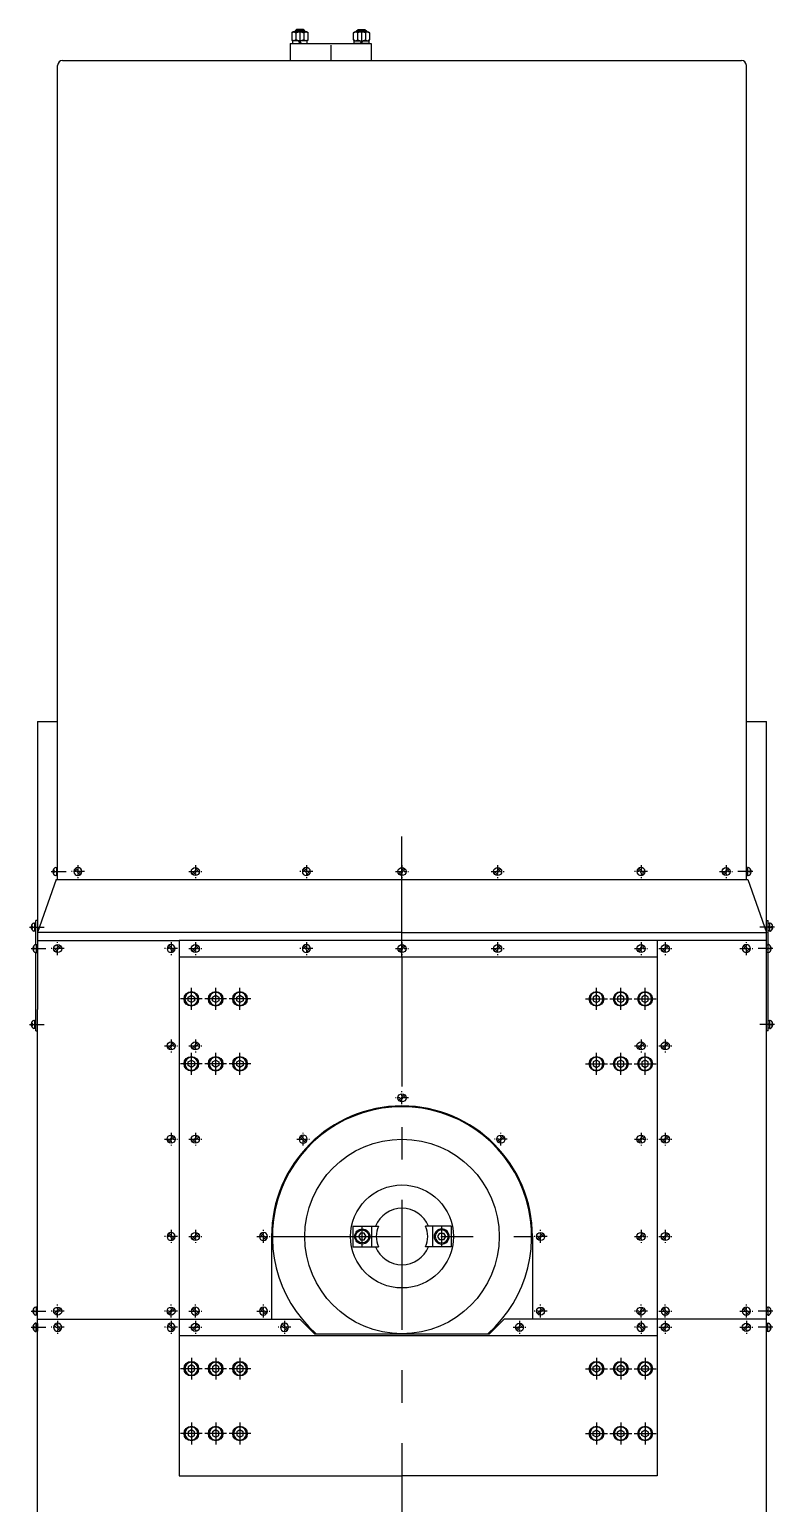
# Model space of a CAD drawing. Extents: x 387 to 958, y 84 to 319.
# Drawn here: x 854.4 to 900.3, y 164.5 to 255.4 of the extents above; entities that cross this region are included whole.
import ezdxf

# ---------------------------------------------------------------- set-up
doc = ezdxf.new("R2010")
doc.units = 0
doc.header["$PDMODE"] = 1
doc.linetypes.add('AXIS-MY', pattern=[15, 8, -2.5, 2, -2.5])
doc.layers.get('0').update_dxf_attribs({"linetype": 'CONTINUOUS'})
for name, color, linetype in [('AXIS', 1, 'AXIS-MY'), ('DIM', 4, 'CONTINUOUS'), ('DWG', 7, 'CONTINUOUS'), ('HATCH', 132, 'CONTINUOUS'), ('REFLINE', 9, 'CONTINUOUS')]:
    doc.layers.add(name, color=color, linetype=linetype)

# ---------------------------------------------------------------- blocks, each defined once
blk = doc.blocks.new('473D6V')
at = {"layer": 'AXIS'}
for p, q in [((-8, 0), (8, 0)), ((0, 8), (0, -8))]:
    blk.add_line(p, q, dxfattribs=at)
at = {"layer": 'DWG'}
for p, q in [((2.8, 4.1), (-4.1, -2.8)), ((4.1, 2.8), (-2.8, -4.1))]:
    blk.add_line(p, q, dxfattribs=at)
blk.add_circle((0, 0), 5, dxfattribs=at)
blk = doc.blocks.new('D3A5')
for p, q in [((1.6, 4.7), (0, 4.7)), ((0, 4.7), (0, -4.7)), ((0, 0), (1.6, 0.6)), ((1.6, 0), (0, -0.6)), ((1.6, -4.7), (1.6, 4.7)), ((0, -4.7), (1.6, -4.7))]:
    blk.add_line(p, q)
blk = doc.blocks.new('737265')
at = {"layer": 'HATCH'}
for p, q in [((167.8, -176.6), (167.8, -203.6)), ((197.8, -176.6), (197.8, -203.6)), ((227.8, -176.6), (227.8, -203.6)), ((154.3, -190.1), (181.3, -190.1)), ((163.8, -187.8), (167.8, -185.5)), ((163.8, -192.4), (163.8, -187.8)), ((167.8, -194.7), (163.8, -192.4)), ((167.8, -185.5), (171.7, -187.8)), ((171.7, -192.4), (167.8, -194.7)), ((171.7, -187.8), (171.7, -192.4)), ((184.3, -190.1), (211.3, -190.1)), ((193.8, -187.8), (197.8, -185.5)), ((193.8, -192.4), (193.8, -187.8)), ((197.8, -194.7), (193.8, -192.4)), ((197.8, -185.5), (201.7, -187.8)), ((201.7, -192.4), (197.8, -194.7)), ((201.7, -187.8), (201.7, -192.4)), ((214.3, -190.1), (241.3, -190.1)), ((223.8, -187.8), (227.8, -185.5)), ((223.8, -192.4), (223.8, -187.8)), ((227.8, -194.7), (223.8, -192.4)), ((227.8, -185.5), (231.7, -187.8)), ((231.7, -192.4), (227.8, -194.7)), ((231.7, -187.8), (231.7, -192.4)), ((154.3, -270.1), (181.3, -270.1)), ((163.8, -267.8), (167.8, -265.5)), ((163.8, -272.4), (163.8, -267.8)), ((167.8, -274.7), (163.8, -272.4)), ((167.8, -256.6), (167.8, -283.6)), ((167.8, -265.5), (171.7, -267.8)), ((171.7, -272.4), (167.8, -274.7)), ((171.7, -267.8), (171.7, -272.4)), ((184.3, -270.1), (211.3, -270.1)), ((193.8, -267.8), (197.8, -265.5)), ((193.8, -272.4), (193.8, -267.8)), ((197.8, -274.7), (193.8, -272.4)), ((197.8, -256.6), (197.8, -283.6)), ((197.8, -265.5), (201.7, -267.8)), ((201.7, -272.4), (197.8, -274.7)), ((201.7, -267.8), (201.7, -272.4)), ((214.3, -270.1), (241.3, -270.1)), ((223.8, -267.8), (227.8, -265.5)), ((223.8, -272.4), (223.8, -267.8)), ((227.8, -274.7), (223.8, -272.4)), ((227.8, -256.6), (227.8, -283.6)), ((227.8, -265.5), (231.7, -267.8)), ((231.7, -272.4), (227.8, -274.7)), ((231.7, -267.8), (231.7, -272.4))]:
    blk.add_line(p, q, dxfattribs=at)
for centre in [(167.8, -190.1), (197.8, -190.1), (227.8, -190.1), (167.8, -270.1), (197.8, -270.1), (227.8, -270.1)]:
    blk.add_circle(centre, 9, dxfattribs=at)
for centre, start, end in [((167.8, -190.1), 0, 180), ((167.8, -190.1), 180, 0), ((197.8, -190.1), 0, 180), ((197.8, -190.1), 180, 0), ((227.8, -190.1), 0, 180), ((227.8, -190.1), 180, 0), ((167.8, -270.1), 0, 180), ((167.8, -270.1), 180, 0), ((197.8, -270.1), 0, 180), ((197.8, -270.1), 180, 0), ((227.8, -270.1), 0, 180), ((227.8, -270.1), 180, 0)]:
    blk.add_arc(centre, 8, start, end, dxfattribs=at)
blk = doc.blocks.new('737202')
at = {"layer": 'HATCH'}
for p, q in [((167.8, 252.4), (167.8, 279.4)), ((197.8, 252.4), (197.8, 279.4)), ((227.8, 252.4), (227.8, 279.4)), ((154.3, 265.9), (181.3, 265.9)), ((167.8, 270.5), (163.8, 268.2)), ((163.8, 268.2), (163.8, 263.6)), ((163.8, 263.6), (167.8, 261.3)), ((171.7, 268.2), (167.8, 270.5)), ((167.8, 261.3), (171.7, 263.6)), ((171.7, 263.6), (171.7, 268.2)), ((184.3, 265.9), (211.3, 265.9)), ((197.8, 270.5), (193.8, 268.2)), ((193.8, 268.2), (193.8, 263.6)), ((193.8, 263.6), (197.8, 261.3)), ((201.7, 268.2), (197.8, 270.5)), ((197.8, 261.3), (201.7, 263.6)), ((201.7, 263.6), (201.7, 268.2)), ((214.3, 265.9), (241.3, 265.9)), ((227.8, 270.5), (223.8, 268.2)), ((223.8, 268.2), (223.8, 263.6)), ((223.8, 263.6), (227.8, 261.3)), ((231.7, 268.2), (227.8, 270.5)), ((227.8, 261.3), (231.7, 263.6)), ((231.7, 263.6), (231.7, 268.2)), ((154.3, 185.9), (181.3, 185.9)), ((167.8, 190.5), (163.8, 188.2)), ((163.8, 188.2), (163.8, 183.6)), ((163.8, 183.6), (167.8, 181.3)), ((167.8, 172.4), (167.8, 199.4)), ((171.7, 188.2), (167.8, 190.5)), ((167.8, 181.3), (171.7, 183.6)), ((171.7, 183.6), (171.7, 188.2)), ((184.3, 185.9), (211.3, 185.9)), ((197.8, 190.5), (193.8, 188.2)), ((193.8, 188.2), (193.8, 183.6)), ((193.8, 183.6), (197.8, 181.3)), ((197.8, 172.4), (197.8, 199.4)), ((201.7, 188.2), (197.8, 190.5)), ((197.8, 181.3), (201.7, 183.6)), ((201.7, 183.6), (201.7, 188.2)), ((214.3, 185.9), (241.3, 185.9)), ((227.8, 190.5), (223.8, 188.2)), ((223.8, 188.2), (223.8, 183.6)), ((223.8, 183.6), (227.8, 181.3)), ((227.8, 172.4), (227.8, 199.4)), ((231.7, 188.2), (227.8, 190.5)), ((227.8, 181.3), (231.7, 183.6)), ((231.7, 183.6), (231.7, 188.2))]:
    blk.add_line(p, q, dxfattribs=at)
for centre in [(167.8, 265.9), (197.8, 265.9), (227.8, 265.9), (167.8, 185.9), (197.8, 185.9), (227.8, 185.9)]:
    blk.add_circle(centre, 9, dxfattribs=at)
for centre, start, end in [((167.8, 265.9), 0, 180), ((197.8, 265.9), 0, 180), ((227.8, 265.9), 0, 180), ((167.8, 265.9), 180, 0), ((197.8, 265.9), 180, 0), ((227.8, 265.9), 180, 0), ((167.8, 185.9), 0, 180), ((167.8, 185.9), 180, 0), ((197.8, 185.9), 0, 180), ((197.8, 185.9), 180, 0), ((227.8, 185.9), 0, 180), ((227.8, 185.9), 180, 0)]:
    blk.add_arc(centre, 8, start, end, dxfattribs=at)
blk.add_point((227.8, 283.9), dxfattribs=at)
blk = doc.blocks.new('737245')
at = {"layer": 'HATCH'}
for p, q in [((-332.2, -176.6), (-332.2, -203.6)), ((-302.2, -176.6), (-302.2, -203.6)), ((-272.2, -176.6), (-272.2, -203.6)), ((-318.7, -190.1), (-345.7, -190.1)), ((-332.2, -185.5), (-336.2, -187.8)), ((-336.2, -187.8), (-336.2, -192.4)), ((-336.2, -192.4), (-332.2, -194.7)), ((-328.3, -187.8), (-332.2, -185.5)), ((-332.2, -194.7), (-328.3, -192.4)), ((-328.3, -192.4), (-328.3, -187.8)), ((-288.7, -190.1), (-315.7, -190.1)), ((-302.2, -185.5), (-306.2, -187.8)), ((-306.2, -187.8), (-306.2, -192.4)), ((-306.2, -192.4), (-302.2, -194.7)), ((-298.3, -187.8), (-302.2, -185.5)), ((-302.2, -194.7), (-298.3, -192.4)), ((-298.3, -192.4), (-298.3, -187.8)), ((-258.7, -190.1), (-285.7, -190.1)), ((-272.2, -185.5), (-276.2, -187.8)), ((-276.2, -187.8), (-276.2, -192.4)), ((-276.2, -192.4), (-272.2, -194.7)), ((-268.3, -187.8), (-272.2, -185.5)), ((-272.2, -194.7), (-268.3, -192.4)), ((-268.3, -192.4), (-268.3, -187.8)), ((-318.7, -270.1), (-345.7, -270.1)), ((-332.2, -265.5), (-336.2, -267.8)), ((-336.2, -267.8), (-336.2, -272.4)), ((-336.2, -272.4), (-332.2, -274.7)), ((-332.2, -256.6), (-332.2, -283.6)), ((-328.3, -267.8), (-332.2, -265.5)), ((-332.2, -274.7), (-328.3, -272.4)), ((-328.3, -272.4), (-328.3, -267.8)), ((-288.7, -270.1), (-315.7, -270.1)), ((-302.2, -265.5), (-306.2, -267.8)), ((-306.2, -267.8), (-306.2, -272.4)), ((-306.2, -272.4), (-302.2, -274.7)), ((-302.2, -256.6), (-302.2, -283.6)), ((-298.3, -267.8), (-302.2, -265.5)), ((-302.2, -274.7), (-298.3, -272.4)), ((-298.3, -272.4), (-298.3, -267.8)), ((-258.7, -270.1), (-285.7, -270.1)), ((-272.2, -265.5), (-276.2, -267.8)), ((-276.2, -267.8), (-276.2, -272.4)), ((-276.2, -272.4), (-272.2, -274.7)), ((-272.2, -256.6), (-272.2, -283.6)), ((-268.3, -267.8), (-272.2, -265.5)), ((-272.2, -274.7), (-268.3, -272.4)), ((-268.3, -272.4), (-268.3, -267.8))]:
    blk.add_line(p, q, dxfattribs=at)
for centre in [(-332.2, -190.1), (-302.2, -190.1), (-272.2, -190.1), (-332.2, -270.1), (-302.2, -270.1), (-272.2, -270.1)]:
    blk.add_circle(centre, 9, dxfattribs=at)
for centre, start, end in [((-332.2, -190.1), 0, 180), ((-332.2, -190.1), 180, 0), ((-302.2, -190.1), 0, 180), ((-302.2, -190.1), 180, 0), ((-272.2, -190.1), 0, 180), ((-272.2, -190.1), 180, 0), ((-332.2, -270.1), 0, 180), ((-332.2, -270.1), 180, 0), ((-302.2, -270.1), 0, 180), ((-302.2, -270.1), 180, 0), ((-272.2, -270.1), 0, 180), ((-272.2, -270.1), 180, 0)]:
    blk.add_arc(centre, 8, start, end, dxfattribs=at)
blk = doc.blocks.new('737221')
at = {"layer": 'HATCH'}
for p, q in [((-332.2, 252.4), (-332.2, 279.4)), ((-302.2, 252.4), (-302.2, 279.4)), ((-272.2, 252.4), (-272.2, 279.4)), ((-318.7, 265.9), (-345.7, 265.9)), ((-336.2, 268.2), (-332.2, 270.5)), ((-336.2, 263.6), (-336.2, 268.2)), ((-332.2, 261.3), (-336.2, 263.6)), ((-332.2, 270.5), (-328.3, 268.2)), ((-328.3, 263.6), (-332.2, 261.3)), ((-328.3, 268.2), (-328.3, 263.6)), ((-288.7, 265.9), (-315.7, 265.9)), ((-306.2, 268.2), (-302.2, 270.5)), ((-306.2, 263.6), (-306.2, 268.2)), ((-302.2, 261.3), (-306.2, 263.6)), ((-302.2, 270.5), (-298.3, 268.2)), ((-298.3, 263.6), (-302.2, 261.3)), ((-298.3, 268.2), (-298.3, 263.6)), ((-258.7, 265.9), (-285.7, 265.9)), ((-276.2, 268.2), (-272.2, 270.5)), ((-276.2, 263.6), (-276.2, 268.2)), ((-272.2, 261.3), (-276.2, 263.6)), ((-272.2, 270.5), (-268.3, 268.2)), ((-268.3, 263.6), (-272.2, 261.3)), ((-268.3, 268.2), (-268.3, 263.6)), ((-318.7, 185.9), (-345.7, 185.9)), ((-336.2, 188.2), (-332.2, 190.5)), ((-336.2, 183.6), (-336.2, 188.2)), ((-332.2, 181.3), (-336.2, 183.6)), ((-332.2, 172.4), (-332.2, 199.4)), ((-332.2, 190.5), (-328.3, 188.2)), ((-328.3, 183.6), (-332.2, 181.3)), ((-328.3, 188.2), (-328.3, 183.6)), ((-288.7, 185.9), (-315.7, 185.9)), ((-306.2, 188.2), (-302.2, 190.5)), ((-306.2, 183.6), (-306.2, 188.2)), ((-302.2, 181.3), (-306.2, 183.6)), ((-302.2, 172.4), (-302.2, 199.4)), ((-302.2, 190.5), (-298.3, 188.2)), ((-298.3, 183.6), (-302.2, 181.3)), ((-298.3, 188.2), (-298.3, 183.6)), ((-258.7, 185.9), (-285.7, 185.9)), ((-276.2, 188.2), (-272.2, 190.5)), ((-276.2, 183.6), (-276.2, 188.2)), ((-272.2, 181.3), (-276.2, 183.6)), ((-272.2, 172.4), (-272.2, 199.4)), ((-272.2, 190.5), (-268.3, 188.2)), ((-268.3, 183.6), (-272.2, 181.3)), ((-268.3, 188.2), (-268.3, 183.6))]:
    blk.add_line(p, q, dxfattribs=at)
for centre in [(-332.2, 265.9), (-302.2, 265.9), (-272.2, 265.9), (-332.2, 185.9), (-302.2, 185.9), (-272.2, 185.9)]:
    blk.add_circle(centre, 9, dxfattribs=at)
for centre, start, end in [((-332.2, 265.9), 0, 180), ((-302.2, 265.9), 0, 180), ((-272.2, 265.9), 0, 180), ((-332.2, 265.9), 180, 0), ((-302.2, 265.9), 180, 0), ((-272.2, 265.9), 180, 0), ((-332.2, 185.9), 0, 180), ((-332.2, 185.9), 180, 0), ((-302.2, 185.9), 0, 180), ((-302.2, 185.9), 180, 0), ((-272.2, 185.9), 0, 180), ((-272.2, 185.9), 180, 0)]:
    blk.add_arc(centre, 8, start, end, dxfattribs=at)
blk.add_point((-332.2, 283.9), dxfattribs=at)

msp = doc.modelspace()

# ---------------------------------------------------------------- linework, layer by layer
at = {"layer": 'AXIS'}
for p, q in [((871.0441725, 255.3780194), (871.0441725, 254.5130194)), ((874.8441725, 255.3780194), (874.8441725, 254.5130194)), ((872.9441725, 254.4130194), (872.9441725, 253.4630194)), ((877.3441725, 198.2130194), (877.3441725, 205.620732)), ((855.7041725, 203.4630194), (856.6141725, 203.4630194)), ((898.9841725, 203.4630194), (898.0741725, 203.4630194)), ((854.3541725, 200.0380621), (855.2641725, 200.0380621)), ((900.3341725, 200.0380621), (899.4241725, 200.0380621)), ((854.4541725, 198.7130194), (855.3641725, 198.7130194)), ((877.3441725, 198.2130194), (877.3441725, 117.1130194)), ((900.2341725, 198.7130194), (899.3241725, 198.7130194)), ((854.3541725, 194.0380621), (855.2641725, 194.0380621)), ((900.3341725, 194.0380621), (899.4241725, 194.0380621)), ((869.2441725, 180.9630194), (885.4441725, 180.9630194)), ((874.8941725, 180.3480194), (874.8941725, 181.5780194)), ((879.7941725, 180.3480194), (879.7941725, 181.5780194)), ((854.4541725, 176.3630194), (855.3641725, 176.3630194)), ((900.2341725, 176.3630194), (899.3241725, 176.3630194)), ((854.4541725, 175.3630194), (855.3641725, 175.3630194)), ((900.2341725, 175.3630194), (899.3241725, 175.3630194))]:
    msp.add_line(p, q, dxfattribs=at)
at = {"layer": 'DWG'}
for p, q in [((870.8341725, 255.3780194), (870.7441725, 255.2880194)), ((871.2541725, 255.3780194), (870.8341725, 255.3780194)), ((871.3441725, 255.2880194), (871.2541725, 255.3780194)), ((874.5441725, 255.2880194), (874.6341725, 255.3780194)), ((874.6341725, 255.3780194), (875.0541725, 255.3780194)), ((875.0541725, 255.3780194), (875.1441725, 255.2880194)), ((870.4441725, 254.5130194), (872.9441725, 254.5130194)), ((870.4441725, 254.5130194), (870.4441725, 253.4630194)), ((870.6291725, 255.2280194), (870.5441725, 255.1789446)), ((870.5441725, 255.1789446), (870.5441725, 254.7370942)), ((870.5441725, 254.7370942), (870.6291725, 254.6880194)), ((871.4941725, 254.6880194), (870.5941725, 254.6880194)), ((870.5941725, 254.6880194), (870.5941725, 254.6880194)), ((870.5941725, 254.6880194), (870.5941725, 254.5130194)), ((870.5941725, 254.5130194), (871.4941725, 254.5130194)), ((871.4591725, 255.2280194), (870.6291725, 255.2280194)), ((871.3441725, 255.2880194), (870.7441725, 255.2880194)), ((870.7441725, 255.2880194), (870.7441725, 255.2280194)), ((870.7941725, 255.1789446), (870.7941725, 254.7370942)), ((871.0441725, 254.5130194), (870.9566725, 254.6880194)), ((871.0441725, 254.6880194), (871.1316725, 254.5130194)), ((871.2941725, 255.1789446), (871.2941725, 254.7370942)), ((871.3441725, 255.2280194), (871.3441725, 255.2880194)), ((871.5441725, 255.1789446), (871.4591725, 255.2280194)), ((871.4591725, 254.6880194), (871.5441725, 254.7370942)), ((871.4941725, 254.5130194), (871.4941725, 254.6880194)), ((871.5441725, 254.7370942), (871.5441725, 255.1789446)), ((872.9441725, 254.5130194), (875.4441725, 254.5130194)), ((874.3441725, 255.1789446), (874.4291725, 255.2280194)), ((874.3441725, 254.7370942), (874.3441725, 255.1789446)), ((874.4291725, 254.6880194), (874.3441725, 254.7370942)), ((874.3941725, 254.5130194), (874.3941725, 254.6880194)), ((874.3941725, 254.6880194), (875.2941725, 254.6880194)), ((875.2941725, 254.5130194), (874.3941725, 254.5130194)), ((874.4291725, 255.2280194), (875.2591725, 255.2280194)), ((874.5441725, 255.2280194), (874.5441725, 255.2880194)), ((874.5441725, 255.2880194), (875.1441725, 255.2880194)), ((874.5941725, 255.1789446), (874.5941725, 254.7370942)), ((874.8441725, 254.6880194), (874.7566725, 254.5130194)), ((874.8441725, 254.5130194), (874.9316725, 254.6880194)), ((875.0941725, 255.1789446), (875.0941725, 254.7370942)), ((875.1441725, 255.2880194), (875.1441725, 255.2280194)), ((875.2591725, 255.2280194), (875.3441725, 255.1789446)), ((875.3441725, 254.7370942), (875.2591725, 254.6880194)), ((875.2941725, 254.6880194), (875.2941725, 254.5130194)), ((875.2941725, 254.6880194), (875.2941725, 254.6880194)), ((875.3441725, 255.1789446), (875.3441725, 254.7370942)), ((875.4441725, 254.5130194), (875.4441725, 253.4630194)), ((856.0941725, 202.9630194), (856.0941725, 253.1630194)), ((856.3941725, 253.4630194), (898.2941725, 253.4630194)), ((898.5941725, 202.9630194), (898.5941725, 253.1630194)), ((854.8441725, 212.7130194), (854.8441725, 194.9630194)), ((854.8441725, 212.7130194), (856.0941725, 212.7130194)), ((898.5941725, 212.7130194), (899.8441725, 212.7130194)), ((899.8441725, 194.9630194), (899.8441725, 212.7130194)), ((855.9841725, 203.7130194), (856.0141725, 203.7130194)), ((856.0141725, 203.7130194), (856.0141725, 203.2130194)), ((898.6741725, 203.7130194), (898.6741725, 203.2130194)), ((898.7041725, 203.7130194), (898.6741725, 203.7130194)), ((855.9941725, 202.9630194), (854.8441725, 199.7130194)), ((855.9041725, 203.5080194), (855.8041725, 203.5080194)), ((855.8041725, 203.4180194), (855.9041725, 203.4180194)), ((855.9041725, 203.4180194), (855.9041725, 203.5080194)), ((856.0141725, 203.2130194), (855.9841725, 203.2130194)), ((855.9941725, 202.9630194), (898.6941725, 202.9630194)), ((898.5941725, 202.9630194), (898.6941725, 202.9630194)), ((898.6741725, 203.2130194), (898.7041725, 203.2130194)), ((898.6941725, 202.9630194), (899.8441725, 199.7130194)), ((898.7841725, 203.4180194), (898.7841725, 203.5080194)), ((898.7841725, 203.5080194), (898.8841725, 203.5080194)), ((898.8841725, 203.4180194), (898.7841725, 203.4180194)), ((854.5541725, 200.0830621), (854.4541725, 200.0830621)), ((854.4541725, 199.9930621), (854.5541725, 199.9930621)), ((854.5541725, 199.9930621), (854.5541725, 200.0830621)), ((854.6341725, 200.2880621), (854.6641725, 200.2880621)), ((854.6641725, 200.2880621), (854.6641725, 199.7880621)), ((854.8441725, 200.4380621), (854.7441725, 200.4380621)), ((854.7441725, 198.9630194), (854.7441725, 200.4380621)), ((899.8441725, 200.4380621), (899.9441725, 200.4380621)), ((899.9441725, 198.9630194), (899.9441725, 200.4380621)), ((900.0241725, 200.2880621), (900.0241725, 199.7880621)), ((900.0541725, 200.2880621), (900.0241725, 200.2880621)), ((900.1341725, 199.9930621), (900.1341725, 200.0830621)), ((900.1341725, 200.0830621), (900.2341725, 200.0830621)), ((900.2341725, 199.9930621), (900.1341725, 199.9930621)), ((854.6641725, 199.7880621), (854.6341725, 199.7880621)), ((877.3441725, 199.7130194), (854.8441725, 199.7130194)), ((854.8441725, 199.2130194), (863.5941725, 199.2130194)), ((893.0941725, 199.2130194), (863.5941725, 199.2130194)), ((863.5941725, 199.2130194), (863.5941725, 175.8630194)), ((877.3441725, 199.7130194), (899.8441725, 199.7130194)), ((899.8441725, 199.2130194), (893.0941725, 199.2130194)), ((893.0941725, 199.2130194), (893.0941725, 175.8630194)), ((900.0241725, 199.7880621), (900.0541725, 199.7880621)), ((854.6541725, 198.7580194), (854.5541725, 198.7580194)), ((854.5541725, 198.6680194), (854.6541725, 198.6680194)), ((854.6541725, 198.6680194), (854.6541725, 198.7580194)), ((854.7341725, 198.9630194), (854.7641725, 198.9630194)), ((854.7641725, 198.4630194), (854.7341725, 198.4630194)), ((854.7441725, 193.6380621), (854.7441725, 198.4630194)), ((854.7641725, 198.9630194), (854.7641725, 198.4630194)), ((899.9241725, 198.9630194), (899.9241725, 198.4630194)), ((899.9541725, 198.9630194), (899.9241725, 198.9630194)), ((899.9241725, 198.4630194), (899.9541725, 198.4630194)), ((899.9441725, 193.6380621), (899.9441725, 198.4630194)), ((900.0341725, 198.6680194), (900.0341725, 198.7580194)), ((900.0341725, 198.7580194), (900.1341725, 198.7580194)), ((900.1341725, 198.6680194), (900.0341725, 198.6680194)), ((854.8441725, 175.6130194), (854.8441725, 194.9630194)), ((899.8441725, 175.6130194), (899.8441725, 194.9630194)), ((854.5541725, 194.0830621), (854.4541725, 194.0830621)), ((854.4541725, 193.9930621), (854.5541725, 193.9930621)), ((854.5541725, 193.9930621), (854.5541725, 194.0830621)), ((854.6341725, 194.2880621), (854.6641725, 194.2880621)), ((854.6641725, 193.7880621), (854.6341725, 193.7880621)), ((854.6641725, 194.2880621), (854.6641725, 193.7880621)), ((854.7441725, 193.6380621), (854.8441725, 193.6380621)), ((899.9441725, 193.6380621), (899.8441725, 193.6380621)), ((900.0241725, 194.2880621), (900.0241725, 193.7880621)), ((900.0541725, 194.2880621), (900.0241725, 194.2880621)), ((900.0241725, 193.7880621), (900.0541725, 193.7880621)), ((900.1341725, 193.9930621), (900.1341725, 194.0830621)), ((900.1341725, 194.0830621), (900.2341725, 194.0830621)), ((900.2341725, 193.9930621), (900.1341725, 193.9930621)), ((869.2941725, 180.9630194), (869.2941725, 175.8630194)), ((885.3941725, 180.9630194), (885.3941725, 175.8630194)), ((854.6541725, 176.4080194), (854.5541725, 176.4080194)), ((854.5541725, 176.3180194), (854.6541725, 176.3180194)), ((854.6541725, 176.3180194), (854.6541725, 176.4080194)), ((854.7341725, 176.6130194), (854.7641725, 176.6130194)), ((854.7641725, 176.6130194), (854.7641725, 176.1130194)), ((899.9241725, 176.6130194), (899.9241725, 176.1130194)), ((899.9541725, 176.6130194), (899.9241725, 176.6130194)), ((900.0341725, 176.3180194), (900.0341725, 176.4080194)), ((900.0341725, 176.4080194), (900.1341725, 176.4080194)), ((900.1341725, 176.3180194), (900.0341725, 176.3180194)), ((854.5541725, 175.4080194), (854.6541725, 175.4080194)), ((854.6541725, 175.4080194), (854.6541725, 175.3180194)), ((854.7641725, 176.1130194), (854.7341725, 176.1130194)), ((854.7641725, 175.6130194), (854.7341725, 175.6130194)), ((854.7641725, 175.1130194), (854.7641725, 175.6130194)), ((854.8441725, 162.6130194), (854.8441725, 175.8630194)), ((854.8441725, 175.8630194), (871.0438137, 175.8630194)), ((871.9526699, 174.9630194), (871.0438137, 175.8630194)), ((882.7356752, 174.9630194), (883.6445314, 175.8630194)), ((899.8441725, 175.8630194), (883.6445314, 175.8630194)), ((899.8441725, 162.6130194), (899.8441725, 175.6130194)), ((899.9241725, 176.1130194), (899.9541725, 176.1130194)), ((899.9241725, 175.1130194), (899.9241725, 175.6130194)), ((899.9241725, 175.6130194), (899.9541725, 175.6130194)), ((900.1341725, 175.4080194), (900.0341725, 175.4080194)), ((900.0341725, 175.4080194), (900.0341725, 175.3180194)), ((854.6541725, 175.3180194), (854.5541725, 175.3180194)), ((854.7341725, 175.1130194), (854.7641725, 175.1130194)), ((871.9526699, 174.9630194), (882.7356752, 174.9630194)), ((899.9541725, 175.1130194), (899.9241725, 175.1130194)), ((900.0341725, 175.3180194), (900.1341725, 175.3180194))]:
    msp.add_line(p, q, dxfattribs=at)
for points in [[(870.5441725, 255.1789446, -0.392598183), (870.7941725, 255.1789446, -0.392598183)], [(870.7941725, 254.7370942, -0.392598183), (870.5441725, 254.7370942, -0.392598183)], [(870.7941725, 255.1789446, -0.1962990915), (871.2941725, 255.1789446, -0.1962990915)], [(871.2941725, 254.7370942, -0.1962990915), (870.7941725, 254.7370942, -0.1962990915)], [(871.2941725, 255.1789446, -0.392598183), (871.5441725, 255.1789446, -0.392598183)], [(871.5441725, 254.7370942, -0.392598183), (871.2941725, 254.7370942, -0.392598183)], [(874.5941725, 255.1789446, 0.392598183), (874.3441725, 255.1789446, 0.392598183)], [(874.3441725, 254.7370942, 0.392598183), (874.5941725, 254.7370942, 0.392598183)], [(875.0941725, 255.1789446, 0.1962990915), (874.5941725, 255.1789446, 0.1962990915)], [(874.5941725, 254.7370942, 0.1962990915), (875.0941725, 254.7370942, 0.1962990915)], [(875.3441725, 255.1789446, 0.392598183), (875.0941725, 255.1789446, 0.392598183)], [(875.0941725, 254.7370942, 0.392598183), (875.3441725, 254.7370942, 0.392598183)]]:
    msp.add_lwpolyline(points, format="xyb", dxfattribs=at)
for centre, radius, start, end in [((856.3941725, 253.1630194), 0.3, 90, 180), ((898.2941725, 253.1630194), 0.3, 0, 90), ((856.064898, 203.4606141), 0.265, 107.735557129, 169.695021081), ((898.6234471, 203.4606141), 0.265, 10.304978919, 72.264442871), ((856.064898, 203.4654246), 0.265, 190.304978919, 252.264442871), ((898.6234471, 203.4654246), 0.265, 287.735557129, 349.695021081), ((854.714898, 200.0356569), 0.265, 107.735557129, 169.695021081), ((854.714898, 200.0404673), 0.265, 190.304978919, 252.264442871), ((899.9734471, 200.0356569), 0.265, 10.304978919, 72.264442871), ((899.9734471, 200.0404673), 0.265, 287.735557129, 349.695021081), ((854.814898, 198.7106141), 0.265, 107.735557129, 169.695021081), ((854.814898, 198.7154246), 0.265, 190.304978919, 252.264442871), ((899.8734471, 198.7106141), 0.265, 10.304978919, 72.264442871), ((899.8734471, 198.7154246), 0.265, 287.735557129, 349.695021081), ((854.714898, 194.0356569), 0.265, 107.735557129, 169.695021081), ((854.714898, 194.0404673), 0.265, 190.304978919, 252.264442871), ((899.9734471, 194.0356569), 0.265, 10.304978919, 72.264442871), ((899.9734471, 194.0404673), 0.265, 287.735557129, 349.695021081), ((877.3441725, 180.9630194), 8.05, 0, 180), ((854.814898, 176.3606141), 0.265, 107.735557129, 169.695021081), ((854.814898, 176.3654246), 0.265, 190.304978919, 252.264442871), ((899.8734471, 176.3606141), 0.265, 10.304978919, 72.264442871), ((899.8734471, 176.3654246), 0.265, 287.735557129, 349.695021081), ((854.814898, 175.3606141), 0.265, 107.735557129, 169.695021081), ((899.8734471, 175.3606141), 0.265, 10.304978919, 72.264442871), ((854.814898, 175.3654246), 0.265, 190.304978919, 252.264442871), ((899.8734471, 175.3654246), 0.265, 287.735557129, 349.695021081)]:
    msp.add_arc(centre, radius, start, end, dxfattribs=at)
at = {"layer": 'HATCH'}
for p, q in [((870.8341725, 255.2280194), (870.8341725, 255.3780194)), ((871.2541725, 255.2280194), (871.2541725, 255.3780194)), ((874.6341725, 255.2280194), (874.6341725, 255.3780194)), ((875.0541725, 255.2280194), (875.0541725, 255.3780194)), ((863.5941725, 198.2130194), (893.0941725, 198.2130194)), ((874.3191725, 181.5980194), (875.884585, 181.5980194)), ((874.3191725, 181.5980194), (874.3191725, 180.3280194)), ((875.4691725, 181.5980194), (875.4691725, 180.3280194)), ((880.3691725, 181.5980194), (878.8037601, 181.5980194)), ((879.2191725, 181.5980194), (879.2191725, 180.3280194)), ((880.3691725, 181.5980194), (880.3691725, 180.3280194)), ((874.3191725, 180.3280194), (875.884585, 180.3280194)), ((880.3691725, 180.3280194), (878.8037601, 180.3280194)), ((863.5941725, 175.8630194), (863.5941725, 166.2130194)), ((893.0941725, 175.8630194), (893.0941725, 166.2130194)), ((863.5941725, 174.8630194), (893.0941725, 174.8630194)), ((872.0526699, 174.9630194), (882.6356752, 174.9630194)), ((863.5941725, 166.2130194), (877.3441725, 166.2130194)), ((893.0941725, 166.2130194), (877.3441725, 166.2130194))]:
    msp.add_line(p, q, dxfattribs=at)
for points in [[(874.8941725, 180.4980194, -1), (874.8941725, 181.4280194, -1)], [(874.8941725, 180.5630194, -1), (874.8941725, 181.3630194, -1)], [(879.7941725, 180.4980194, 1), (879.7941725, 181.4280194, 1)], [(879.7941725, 180.5630194, 1), (879.7941725, 181.3630194, 1)]]:
    msp.add_lwpolyline(points, format="xyb", close=True, dxfattribs=at)
for points in [[(874.6649225, 180.9630194), (874.7795475, 180.7644831), (875.0087975, 180.7644831), (875.1234225, 180.9630194), (875.0087975, 181.1615557), (874.7795475, 181.1615557), (874.6649225, 180.9630194)], [(880.0234225, 180.9630194), (879.9087975, 180.7644831), (879.6795475, 180.7644831), (879.5649225, 180.9630194), (879.6795475, 181.1615557), (879.9087975, 181.1615557), (880.0234225, 180.9630194)]]:
    msp.add_lwpolyline(points, dxfattribs=at)
for radius in [6, 3.175]:
    msp.add_circle((877.3441725, 180.9630194), radius, dxfattribs=at)
for radius, start, end in [(8, 311.40962211, 228.59037789), (1.74625, 21.323686263, 158.676313737), (1.5917352, 156.488338503, 203.511661497), (1.5917352, 336.488338503, 23.511661497), (1.74625, 201.323686263, 338.676313737)]:
    msp.add_arc((877.3441725, 180.9630194), radius, start, end, dxfattribs=at)

# ---------------------------------------------------------------- block references
at = {"layer": 'DIM', "xscale": 0.0500000000001819, "yscale": 0.05000000000001137, "zscale": 0.05}
for name in ['737221', '737202', '737245', '737265']:
    msp.add_blockref(name, (880.9563961, 182.3169419), dxfattribs=at)
at = {"layer": 'DWG', "xscale": 0.0500000000001819, "yscale": 0.05000000000001137, "zscale": 0.05}
for p in [(856.0141725, 203.4630194), (854.6641725, 200.0380621), (854.7641725, 198.7130194), (854.6641725, 194.0380621), (854.7641725, 176.3630194)]:
    msp.add_blockref('D3A5', p, dxfattribs=at)
at = {"layer": 'DWG', "extrusion": (0, 0, -1), "xscale": 0.0500000000001819, "yscale": 0.05000000000001137, "zscale": -0.05}
for p in [(-898.6741725, 203.4630194), (-900.0241725, 200.0380621), (-899.9241725, 198.7130194), (-900.0241725, 194.0380621), (-899.9241725, 176.3630194)]:
    msp.add_blockref('D3A5', p, dxfattribs=at)
at = {"layer": 'DWG', "extrusion": (0, 0, -1), "xscale": 0.0500000000001819, "yscale": 0.05000000000001137, "zscale": -0.05, "rotation": 180}
msp.add_blockref('D3A5', (-854.7641725, 175.3630194), dxfattribs=at)
at = {"layer": 'DWG', "xscale": 0.0500000000001819, "yscale": 0.05000000000001137, "zscale": 0.05, "rotation": 180}
msp.add_blockref('D3A5', (899.9241725, 175.3630194), dxfattribs=at)
at = {"layer": 'REFLINE', "yscale": 0.05000000000001137, "zscale": 0.05}
for p, xscale in [((857.3441725, 203.4630194), -0.0500000000001819), ((864.5941725, 203.4630194), 0.0500000000001819), ((871.4441725, 203.4630194), -0.0500000000001819), ((877.3441725, 203.4630194), 0.0500000000001819), ((883.2441725, 203.4630194), 0.0500000000001819), ((892.0941725, 203.4630194), -0.0500000000001819), ((897.3441725, 203.4630194), 0.0500000000001819), ((863.0941725, 198.7130194), -0.0500000000001819), ((864.5941725, 198.7130194), 0.0500000000001819), ((871.4441725, 198.7130194), -0.0500000000001819), ((877.3441725, 198.7130194), 0.0500000000001819), ((883.2441725, 198.7130194), 0.0500000000001819), ((892.0941725, 198.7130194), 0.0500000000001819), ((893.5941725, 198.7130194), 0.0500000000001819), ((863.0941725, 192.7130194), 0.0500000000001819), ((864.5941725, 192.7130194), 0.0500000000001819), ((892.0941725, 192.7130194), 0.0500000000001819), ((893.5941725, 192.7130194), 0.0500000000001819), ((863.0941725, 186.9630194), 0.0500000000001819), ((864.5941725, 186.9630194), 0.0500000000001819), ((892.0941725, 186.9630194), 0.0500000000001819), ((893.5941725, 186.9630194), 0.0500000000001819), ((863.0941725, 180.9630194), -0.0500000000001819), ((864.5941725, 180.9630194), 0.0500000000001819), ((892.0941725, 180.9630194), 0.0500000000001819), ((893.5941725, 180.9630194), 0.0500000000001819), ((856.0941725, 175.3630194), -0.0500000000001819), ((863.0941725, 175.3630194), -0.0500000000001819), ((864.5941725, 175.3630194), 0.0500000000001819), ((870.0941725, 175.3630194), -0.0500000000001819), ((884.5941725, 175.3630194), 0.0500000000001819), ((892.0941725, 175.3630194), -0.0500000000001819), ((893.5941725, 175.3630194), 0.0500000000001819), ((898.5941725, 175.3630194), 0.0500000000001819)]:
    msp.add_blockref('473D6V', p, dxfattribs=dict(at, xscale=xscale))
at = {"layer": 'REFLINE', "yscale": 0.05000000000001137, "zscale": 0.05, "rotation": 180}
for p, xscale in [((856.0941725, 198.7130194), 0.0500000000001819), ((898.5941725, 198.7130194), -0.0500000000001819), ((877.3441725, 189.5130194), 0.0500000000001819), ((871.2441725, 186.9630194), -0.0500000000001819), ((883.4441725, 186.9630194), 0.0500000000001819), ((868.7941725, 180.9630194), -0.0500000000001819), ((885.8941725, 180.9630194), 0.0500000000001819), ((856.0941725, 176.3630194), 0.0500000000001819), ((863.0941725, 176.3630194), 0.0500000000001819), ((864.5941725, 176.3630194), -0.0500000000001819), ((868.7941725, 176.3630194), -0.0500000000001819), ((885.8941725, 176.3630194), 0.0500000000001819), ((892.0941725, 176.3630194), 0.0500000000001819), ((893.5941725, 176.3630194), -0.0500000000001819), ((898.5941725, 176.3630194), -0.0500000000001819)]:
    msp.add_blockref('473D6V', p, dxfattribs=dict(at, xscale=xscale))

doc.saveas('drawing.dxf')
